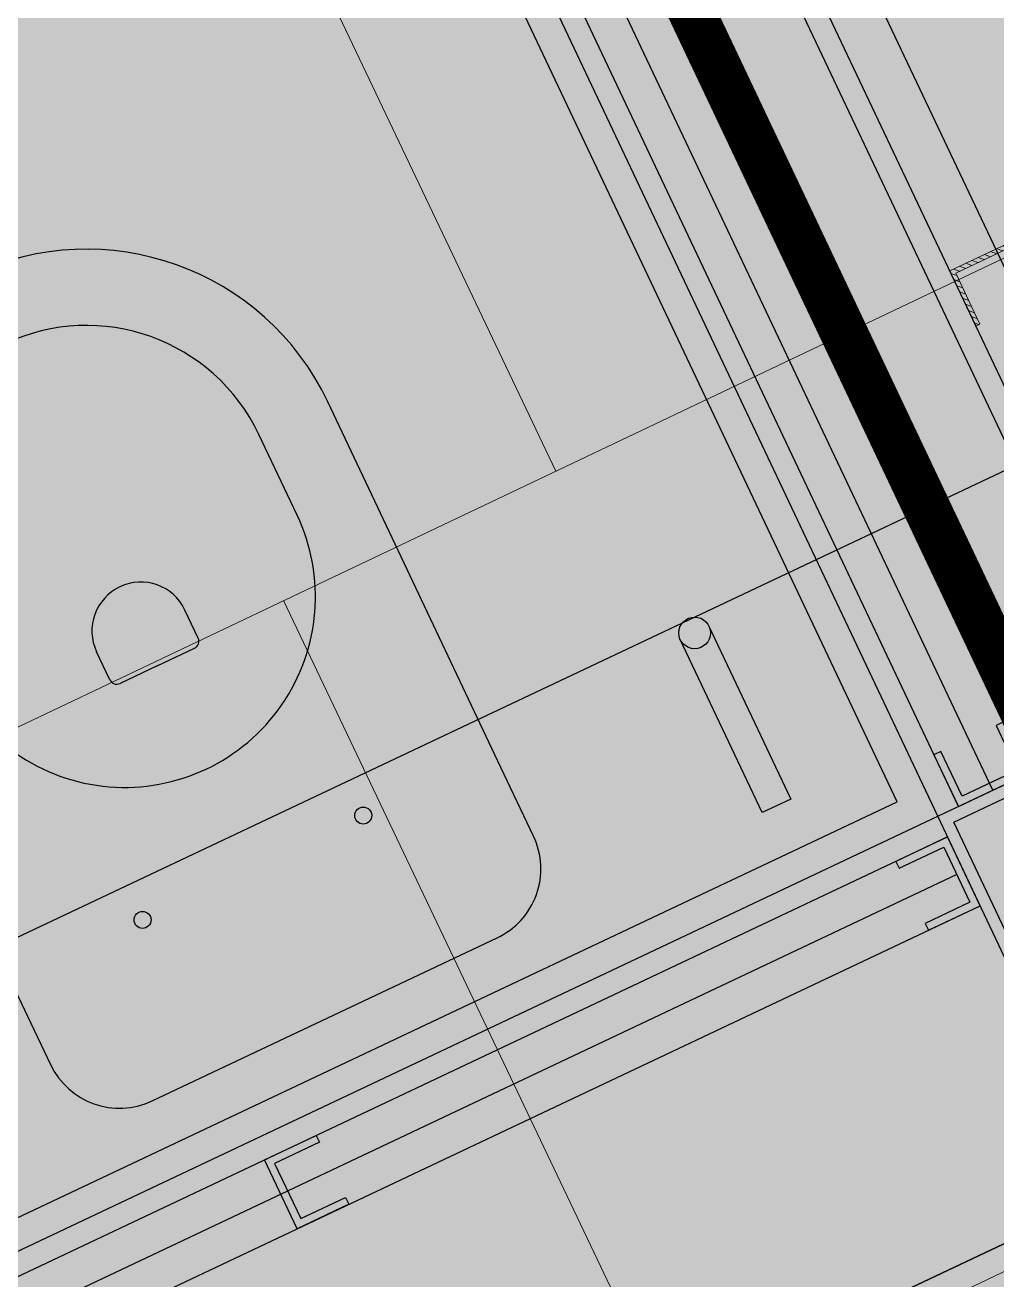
# Model space of a CAD drawing. Header units: metres. Extents: x 678805 to 1359287, y 2747329 to 5497370.
# Drawn here: x 679665.469 to 679666.106, y 2748567.684 to 2748568.507 of the extents above; entities that cross this region are included whole.
import ezdxf

# ---------------------------------------------------------------- set-up
doc = ezdxf.new("R2010")
doc.units = ezdxf.units.M
for name, color, linetype in [('00_XREF_MON_HSC_PAVEMENT', 7, 'Continuous'), ('00_XREF_TWQ_BUILDINGS', 7, 'Continuous'), ('XREF_MON_BUILDINGS$0$00-Modulos DEFINIDOS', 7, 'Continuous'), ('XREF_MON_BUILDINGS$0$00-Modulos ROOFS', 2, 'Continuous'), ('XREF_MON_BUILDINGS$0$02-L-01_Structure', 2, 'Continuous'), ('XREF_MON_BUILDINGS$0$02-L-01_Struture aux', 4, 'Continuous'), ('XREF_MON_BUILDINGS$0$02-L-Insulation', 252, 'Continuous'), ('XREF_MON_BUILDINGS$0$02-L-INT Panel', 5, 'Continuous'), ('XREF_MON_BUILDINGS$0$7.1_Furniture', 7, 'Continuous'), ('XREF_MON_BUILDINGS$0$COTAUX', 7, 'Continuous')]:
    doc.layers.add(name, color=color, linetype=linetype)
doc.layers.add('XREF_MON_BUILDINGS$0$0-WIPEOUTS', color=7, linetype='Continuous', true_color=0xffffff)
doc.layers.add('XREF_MON_BUILDINGS$0$00-AUX STRUCTURE', color=3, linetype='Continuous', plot=False)
doc.layers.add('XREF_MON_BUILDINGS$0$00_AUX', color=3, linetype='Continuous', plot=False)
doc.layers.add('XREF_MON_BUILDINGS$0$02-H-251', color=251, linetype='Continuous', lineweight=0)
doc.layers.add('XREF_MON_BUILDINGS$0$02-L-01_Structure L', color=7, linetype='Continuous', lineweight=5)
for name, color, linetype, lineweight, true_color in [('XREF_MON_BUILDINGS$0$02-KH-01 Water_Toilets', 7, 'Continuous', 30, 0x3877ff), ('XREF_MON_HSC_PAVEMENT$0$02-L-Joints-Paviment_07_Precast Concrete Blocks 60X40', 7, 'Continuous', 5, 0x999999), ('XREF_MON_HSC_PAVEMENT$0$03-TR-Pavement_07_Precast Concrete Blocks 60X40', 7, 'Continuous', 5, 0x999999)]:
    doc.layers.add(name, color=color, linetype=linetype, lineweight=lineweight, true_color=true_color)
doc.layers.get('XREF_MON_BUILDINGS$0$02-KH-01 Water_Toilets').off()
doc.styles.add('XREF_MON_BUILDINGS$0$E100', font='verdana.ttf', dxfattribs={"height": 0.18})
doc.linetypes.add('XREF_MON_BUILDINGS$0$BATTING', pattern='A,0.0001,-0.1,[134,ltypeshp.shx,S=0.1,R=0,X=-0.1,Y=0],-0.2,[134,ltypeshp.shx,S=0.1,R=180,X=0.1,Y=0],-0.1', length=0.4001)
doc.dimstyles.new('XREF_MON_BUILDINGS$0$E100', dxfattribs={"dimscale": 0.03, "dimtxt": 12, "dimasz": 0.5, "dimexe": 0.1, "dimexo": 1, "dimgap": 4, "dimtad": 1, "dimzin": 0, "dimdsep": 46, "dimtxsty": 'XREF_MON_BUILDINGS$0$E100', "dimblk1": 'XREF_MON_BUILDINGS$0$LINCOT200', "dimblk2": 'XREF_MON_BUILDINGS$0$LINCOT200', "dimsah": 1, "dimcen": 0.1, "dimdle": 0.1, "dimse1": 1, "dimse2": 1, "dimclrt": 256, "dimadec": 0, "dimazin": 0, "dimtfac": 0.01538461538461539, "dimtofl": 0, "dimtmove": 0, "dimatfit": 3, "dimldrblk": 'XREF_MON_BUILDINGS$0$LINCOT200', "dimfxl": 1, "dimtolj": 1, "dimtzin": 0, "dimarcsym": 0})

# ---------------------------------------------------------------- blocks, each defined once
blk = doc.blocks.new('XREF_MON_BUILDINGS$0$LINCOT200')
for p, q in [((0, -9.999961704014428), (0, 10.00003829598555)), ((3.694822225952521e-13, 3.829598557558711e-05), (10.00000000000051, 3.829598557558711e-05))]:
    blk.add_line(p, q)
at = {"const_width": 1.875}
blk.add_lwpolyline([(3.535533801624467, -3.535495714255788), (-3.535533950636761, 3.535572157214077)], dxfattribs=at)
at = {"layer": 'XREF_MON_BUILDINGS$0$COTAUX'}
blk.add_line((0, 0), (-1.249999999999915, 0), dxfattribs=at)
blk = doc.blocks.new('*D90')
at = {"layer": 'DEFPOINTS', "color": 0, "transparency": 16777216}
for p in [(119.6986085125246, -56.82058442011478), (120.1565622668715, -56.82058442011478), (119.6986085111276, -61.62058442039418)]:
    blk.add_point(p, dxfattribs=at)
at = {"layer": 'XREF_MON_BUILDINGS$0$00_AUX', "color": 0, "lineweight": -2, "transparency": 16777216}
blk.add_line((120.1565622668715, -61.60558442039406), (120.1565622668715, -56.83558442011466), dxfattribs=at)
at = {"layer": 'XREF_MON_BUILDINGS$0$00_AUX', "color": 0, "lineweight": -2, "transparency": 16777216, "xscale": 0.015, "yscale": 0.015, "zscale": 0.015}
for p, rotation in [((120.1565622668715, -56.82058442011466), 90.00000000000006), ((120.1565622668715, -61.62058442039406), 270.0000000000001)]:
    blk.add_blockref('XREF_MON_BUILDINGS$0$LINCOT200', p, dxfattribs=dict(at, rotation=rotation))
at = {"layer": 'XREF_MON_BUILDINGS$0$00_AUX', "transparency": 16777216, "insert": (119.9424521258373, -59.22058442025437), "char_height": 0.18, "attachment_point": 5, "rotation": 90.00000000000006, "style": 'XREF_MON_BUILDINGS$0$E100'}
blk.add_mtext('\\A1;4.80', dxfattribs=at)
blk = doc.blocks.new('XREF_MON_BUILDINGS$0$PILAR STRUCTURE')
at = {"layer": 'XREF_MON_BUILDINGS$0$02-L-01_Structure', "linetype": 'Continuous'}
h = blk.add_hatch(dxfattribs=at)
h.set_pattern_fill('ANGLE', color=252)
h.set_pattern_definition([(0, (-144.6596111481284, 18.56842418532225), (0, 6.985), [5.08, -1.905]), (90, (-144.6596111481284, 18.56842418532225), (-6.985, 4.277078946022131e-16), [5.08, -1.905])])
h.paths.add_polyline_path([(-0.0800000000000125, -0.08000000000000185), (0.07999999999998408, -0.08000000000000185), (0.07999999999998408, 0.0799999999999983), (-0.0800000000000125, 0.0799999999999983)])
h.paths.add_polyline_path([(-0.07200000000000273, -0.07200000000000273), (0.0719999999999743, -0.07200000000000273), (0.0719999999999743, 0.07199999999999918), (-0.07200000000000273, 0.07199999999999918)], flags=16)
h = blk.add_hatch(color=252, dxfattribs=at)
h.dxf.hatch_style = 1
h.paths.add_polyline_path([(-0.07200000000000273, -0.07200000000000273), (0.0719999999999743, -0.07200000000000273), (0.0719999999999743, 0.07199999999999918), (-0.07200000000000273, 0.07199999999999918)], flags=16)
h.paths.add_polyline_path([(-0.0800000000000125, -0.08000000000000185), (0.07999999999998408, -0.08000000000000185), (0.07999999999998408, 0.0799999999999983), (-0.0800000000000125, 0.0799999999999983)])
for points in [[(-0.0800000000000125, -0.08000000000000185), (0.07999999999998408, -0.08000000000000185), (0.07999999999998408, 0.0799999999999983), (-0.0800000000000125, 0.0799999999999983)], [(-0.07200000000000273, -0.07200000000000273), (0.0719999999999743, -0.07200000000000273), (0.0719999999999743, 0.07199999999999918), (-0.07200000000000273, 0.07199999999999918)]]:
    blk.add_lwpolyline(points, close=True, dxfattribs=at)
blk = doc.blocks.new('XREF_MON_BUILDINGS$0$ULMA_Montante VV')
at = {"layer": 'XREF_MON_BUILDINGS$0$02-H-251', "ltscale": 125}
h = blk.add_hatch(dxfattribs=at)
h.set_pattern_fill('ANSI31', color=256, scale=0.001, angle=450, style=0)
h.set_pattern_definition([(134.9999999999999, (-0.05125000000043656, -0.00250000000005457), (-0.002245064030267289, -0.002245064030267287), [])])
edge = h.paths.add_edge_path()
edge.add_line((-0.05095000000073924, -0.00250000000005457), (0.04844999999841093, -0.00250000000005457))
edge.add_arc((0.04844999999841093, -0.002200000000129876), 0.0003, 270, 360)
edge.add_line((0.04874999999992724, -0.002200000000129876), (0.04874999999992724, -0.0003000000001520675))
edge.add_arc((0.04844999999841093, -0.0003000000001520675), 0.0003, 0, 90)
edge.add_line((0.04844999999841093, 0), (0, 0))
edge.add_line((0, 0), (0, 0.05719999999996617))
edge.add_arc((-0.0003000000015163096, 0.05719999999996617), 0.0003, 0, 90)
edge.add_line((-0.0003000000015163096, 0.05749999999989086), (-0.002200000000811997, 0.05749999999989086))
edge.add_arc((-0.002200000000811997, 0.05719999999996617), 0.0003, 90, 180)
edge.add_line((-0.002500000000509317, 0.05719999999996617), (-0.002500000000509317, 0))
edge.add_line((-0.002500000000509317, 0), (-0.05095000000073924, 0))
edge.add_arc((-0.05095000000073924, -0.0003000000001520675), 0.0003, 90, 180)
edge.add_line((-0.05125000000043656, -0.0003000000001520675), (-0.05125000000043656, -0.002200000000129876))
edge.add_arc((-0.05095000000073924, -0.002200000000129876), 0.0003, 180, 270)
blk = doc.blocks.new('XREF_MON_BUILDINGS$0$ULMA_Escuadra40x80_Seccion')
at = {"layer": 'XREF_MON_BUILDINGS$0$02-H-251', "ltscale": 125}
h = blk.add_hatch(dxfattribs=at)
h.set_pattern_fill('ANSI31', color=256, scale=0.001, angle=360, style=0)
h.set_pattern_definition([(45, (0, 0), (-0.002245064030267288, 0.002245064030267289), [])])
h.paths.add_polyline_path([(0, 0.0799999999994725), (0.002999999989697244, 0.0799999999994725), (0.002999999989697244, 0.002999999999701686), (0.03999999999359716, 0.002999999999701686), (0.03999999999359716, 0), (0, 0)])
at = {"layer": 'XREF_MON_BUILDINGS$0$02-L-01_Structure L', "linetype": 'Continuous'}
blk.add_lwpolyline([(0, 0.0799999999994725), (0.002999999989697244, 0.0799999999994725), (0.002999999989697244, 0.002999999999701686), (0.03999999999359716, 0.002999999999701686), (0.03999999999359716, 0), (0, 0)], close=True, dxfattribs=at)
blk = doc.blocks.new('XREF_MON_BUILDINGS$0$WC')
at = {"linetype": 'Continuous', "ltscale": 0.01}
for p, q in [((-175, 365), (-175, 100)), ((-125, 365), (-125, 306.5630592606626)), ((125, 306.5630592606626), (125, 365)), ((175, 100), (175, 365)), ((-175, 100), (-175, 50)), ((175, 50), (175, 100)), ((-125, 0), (125, 0))]:
    blk.add_line(p, q, dxfattribs=at)
at = {"linetype": 'Continuous'}
for p, q in [((-32.01616220771984, 261.4329310729477), (-32.01616220771984, 281.7513414139407)), ((32.01616220771979, 261.4329310729477), (32.01616220771979, 281.7513414139407)), ((-2.624602891218868e-14, 256.4329310729477), (-27.01616220771984, 256.4329310729477)), ((-2.624602891218868e-14, 256.4329310729477), (27.01616220771979, 256.4329310729477))]:
    blk.add_line(p, q, dxfattribs=at)
for centre in [(-80.00000000000003, 110.0000000000001), (79.99999999999997, 110.0000000000001)]:
    blk.add_circle(centre, 5.575326982024023, dxfattribs=at)
for centre, radius, start, end in [((-1.071565949253934e-14, 365), 175, 0, 180), ((-1.071565949253934e-14, 365), 125, 0, 180), ((-2.131628207280301e-14, 281.7513414139407), 32.01616220771981, 0, 180), ((-1.071565949253934e-14, 306.5630592606626), 125, 180, 0), ((-27.01616220771984, 261.4329310729477), 5, 180, 270), ((27.01616220771979, 261.4329310729477), 5, 270, 0)]:
    blk.add_arc(centre, radius, start, end, dxfattribs=at)
at = {"linetype": 'Continuous', "ltscale": 0.01}
for centre, start, end in [((-125, 50), 180, 270), ((125, 50), 270, 0)]:
    blk.add_arc(centre, 50, start, end, dxfattribs=at)
blk = doc.blocks.new('XREF_MON_BUILDINGS$0$desague')
at = {"linetype": 'Continuous'}
for p, q in [((-0.04090263425324991, 0.02045131712662318), (-0.3371916059736151, 0.1685958029868022)), ((0.04090263425324991, 0.02045131712662318), (0.3371916059736151, 0.1685958029868022)), ((-0.04090263425324991, -0.02045131712662318), (-0.3371916059736151, -0.1685958029868022)), ((0.04090263425324991, -0.02045131712662318), (0.3371916059736151, -0.1685958029868022))]:
    blk.add_line(p, q, dxfattribs=at)
blk.add_circle((0, 0), 0.04573053532453741, dxfattribs=at)
blk = doc.blocks.new('XREF_MON_BUILDINGS$0$A$C56BF4A3E')
at = {"linetype": 'Continuous'}
for p, q in [((5.161956571828743, 0.3942942650331771), (5.287406188503706, 0.3942942650332979)), ((5.161956571828763, 0.3735416743975408), (5.161956571828743, 0.3942942650331771)), ((5.287406188503726, 0.3735416743976616), (5.161956571828763, 0.3735416743975408))]:
    blk.add_line(p, q, dxfattribs=at)
blk.add_circle((5.287406188503716, 0.3839179697154806), 0.01037629531781798, dxfattribs=at)
at = {"layer": 'XREF_MON_BUILDINGS$0$00-AUX STRUCTURE', "linetype": 'Continuous', "const_width": 0.03}
blk.add_lwpolyline([(5.110634532114357, 0.2113524632619566), (9.35863453211795, 0.2113524632619566)], dxfattribs=at)
at = {"layer": 'XREF_MON_BUILDINGS$0$02-L-01_Struture aux', "linetype": 'Continuous'}
for p, q in [((5.045634532113763, 4.531352463270409), (5.045634532113763, 0.2913524632704139)), ((5.110634532114357, 0.2263524632682774), (9.35063453211794, 0.2263524632641776)), ((5.110634532114357, 0.1963524632556286), (9.35063453211794, 0.1963524632515288))]:
    blk.add_line(p, q, dxfattribs=at)
for points in [[(5.045634532126439, 0.7488863059904887), (5.045634532120101, 0.7863524632815668), (5.095634532120112, 0.7863524632815668), (5.095634532120084, 0.7488863059904887), (5.090634532120088, 0.7488863059904887), (5.090634532120117, 0.781352463281543), (5.050634532120949, 0.781352463281543), (5.050634532126434, 0.7488863059828716), (5.045634532126439, 0.7488863059828716)], [(5.045634532126439, 0.3288186205530295), (5.045634532120101, 0.2913524632619513), (5.095634532120112, 0.2913524632619513), (5.095634532120084, 0.3288186205530295), (5.090634532120088, 0.3288186205530295), (5.090634532120117, 0.2963524632619752), (5.050634532120949, 0.2963524632619752), (5.050634532126434, 0.3288186205606465), (5.045634532126439, 0.3288186205606465)], [(5.148100689405435, 0.2763524632556127), (5.110634532114357, 0.2763524632619507), (5.110634532114357, 0.2263524632619394), (5.148100689405435, 0.2263524632619678), (5.148100689405435, 0.2313524632619632), (5.115634532114381, 0.2313524632619348), (5.115634532114381, 0.2713524632611026), (5.148100689413052, 0.2713524632556172), (5.148100689413052, 0.2763524632556127)]]:
    blk.add_lwpolyline(points, dxfattribs=at)
at = {"layer": 'XREF_MON_BUILDINGS$0$02-L-Insulation', "linetype": 'XREF_MON_BUILDINGS$0$BATTING', "ltscale": 0.04}
for p, q in [((5.070634532120533, 0.2963524632619752), (5.070634532120533, 4.53635246326197)), ((5.110634532114357, 0.2513524632609325), (9.345634532117916, 0.2513524632568327))]:
    blk.add_line(p, q, dxfattribs=at)
at = {"layer": 'XREF_MON_BUILDINGS$0$02-L-Insulation', "linetype": 'XREF_MON_BUILDINGS$0$BATTING', "ltscale": 0.08}
blk.add_line((5.110634532114307, 0.09798582951128054), (9.544001165870586, 0.09798582950495671), dxfattribs=at)
at = {"layer": 'XREF_MON_BUILDINGS$0$02-L-INT Panel', "linetype": 'Continuous'}
for p, q in [((5.095634532116218, 4.531352463261953), (5.095634532116218, 0.2913524632619513)), ((5.110634532114357, 4.531352463261953), (5.110634532114357, 0.2913524632619513)), ((5.130634532114353, 4.511352463261936), (5.130634532114353, 0.3113524632619331)), ((5.130634532114353, 0.3113524632619331), (9.330634532121064, 0.3113524632578688)), ((5.110634532114357, 0.2913524632619513), (9.350634532121067, 0.2913524632578515)), ((5.110634532114357, 0.2763524632638124), (9.35063453211794, 0.2763524632597125)), ((5.110634532114357, 0.1463524632619553), (9.35063453211794, 0.1463524632578554)), ((5.110634532114357, 0.1313524632638661), (9.35063453211794, 0.1313524632578194))]:
    blk.add_line(p, q, dxfattribs=at)
at = {"linetype": 'Continuous', "xscale": 0.7500000000000021, "yscale": 0.7500000000000021, "zscale": 0.7500000000000021, "rotation": 269.9999999999814}
blk.add_blockref('XREF_MON_BUILDINGS$0$desague', (6.062304880128954, 0.7115031378737128), dxfattribs=at)
at = {"layer": 'XREF_MON_BUILDINGS$0$02-L-01_Structure', "linetype": 'Continuous', "xscale": -1, "rotation": 180}
blk.add_blockref('XREF_MON_BUILDINGS$0$PILAR STRUCTURE', (5.030634532114373, 0.211352463261953), dxfattribs=at)
at = {"layer": 'XREF_MON_BUILDINGS$0$02-L-01_Struture aux', "rotation": 180}
blk.add_blockref('XREF_MON_BUILDINGS$0$ULMA_Escuadra40x80_Seccion', (5.430449446077102, 0.1313524632609813), dxfattribs=at)
at = {"layer": 'XREF_MON_BUILDINGS$0$02-L-01_Struture aux'}
blk.add_blockref('XREF_MON_BUILDINGS$0$ULMA_Montante VV', (5.432949446077895, 0.03128137493192185), dxfattribs=at)
at = {"layer": 'XREF_MON_BUILDINGS$0$7.1_Furniture', "linetype": 'Continuous', "ltscale": 0.01, "xscale": 0.001000000000000003, "yscale": 0.001000000000000003, "zscale": 0.001000000000000003, "rotation": 269.999999999944}
blk.add_blockref('XREF_MON_BUILDINGS$0$WC', (5.161956571828451, 0.7113524632635624), dxfattribs=at)
blk = doc.blocks.new('XREF_MON_HSC_PAVEMENT')
at = {"layer": 'XREF_MON_HSC_PAVEMENT$0$02-L-Joints-Paviment_07_Precast Concrete Blocks 60X40'}
for points in [[(679665.8169125004, 2748568.214157995), (679665.5590977558, 2748568.755943522)], [(679666.2575636996, 2748567.759396172), (679665.9997484109, 2748568.30118144)], [(679665.8963735207, 2748567.587519313), (679665.638558232, 2748568.129304581)]]:
    blk.add_lwpolyline(points, dxfattribs=at)
at = {"layer": 'XREF_MON_HSC_PAVEMENT$0$03-TR-Pavement_07_Precast Concrete Blocks 60X40'}
for p, q in [((679652.2774580407, 2748561.771258107), (679671.0333035087, 2748570.69646132)), ((679652.535277764, 2748561.229474948), (679671.352507369, 2748570.18388857))]:
    blk.add_line(p, q, dxfattribs=at)
blk = doc.blocks.new('XREF_MON_BUILDINGS$0$modulo kiosco')
at = {"layer": 'XREF_MON_BUILDINGS$0$0-WIPEOUTS', "true_color": 0xfcfcfc}
h = blk.add_hatch(color=7, dxfattribs=at)
h.dxf.hatch_style = 1
h.paths.add_polyline_path([(119.6986085139215, -61.62058441969566), (119.6986085125245, -56.82058442011476), (124.4986085132696, -56.82058442058042), (124.4986085123383, -61.62058442132547)])
at = {"layer": 'XREF_MON_BUILDINGS$0$00-Modulos ROOFS', "lineweight": 0}
blk.add_lwpolyline([(119.6986085139215, -61.62058441969566), (119.6986085125245, -56.82058442011476), (124.4986085132696, -56.82058442058042), (124.4986085123383, -61.62058442132547)], close=True, dxfattribs=at)
at = {"layer": 'XREF_MON_BUILDINGS$0$00-Modulos ROOFS'}
blk.add_lwpolyline([(124.4986085137352, -57.12058442062698), (124.4986085132696, -56.82058442058042), (124.1986085125245, -56.82058442151174), (119.9986085128039, -56.82058442034759), (119.6986085125245, -56.82058442011476), (119.6986085125245, -57.12058442085981), (119.6986085134558, -61.32058442058042), (119.6986085139215, -61.62058441969566), (119.9986085128039, -61.62058442062698), (124.1986085125245, -61.62058442109264), (124.4986085123383, -61.62058442132547), (124.4986085128039, -61.32058442081325)], close=True, dxfattribs=at)
at = {"layer": 'XREF_MON_BUILDINGS$0$00_AUX', "color": 253}
dim = blk.add_linear_dim(base=(120.1565622668715, -56.82058442011478), p1=(119.6986085111275, -61.62058442039415), p2=(119.6986085125245, -56.82058442011476), angle=90, dimstyle='XREF_MON_BUILDINGS$0$E100', dxfattribs=at)
dim.commit()
dim.dimension.update_dxf_attribs({"geometry": '*D90', "text_midpoint": (119.9424521258372, -59.2205844202545)})
blk = doc.blocks.new('XREF_MON_BUILDINGS')
at = {"layer": 'XREF_MON_BUILDINGS$0$02-KH-01 Water_Toilets', "linetype": 'Continuous'}
for p, rotation in [((679661.9111184992, 2748433.30569171), 115.3161611592081), ((679529.5898995441, 2748565.984877727), 25.31616115920808)]:
    blk.add_blockref('XREF_MON_BUILDINGS$0$modulo kiosco', p, dxfattribs=dict(at, rotation=rotation))
at = {"layer": 'XREF_MON_BUILDINGS$0$00-Modulos DEFINIDOS', "rotation": 115.3161611891357}
blk.add_blockref('XREF_MON_BUILDINGS$0$A$C56BF4A3E', (679668.5158053937, 2748563.492723278), dxfattribs=at)

msp = doc.modelspace()

# ---------------------------------------------------------------- block references
at = {"layer": '00_XREF_MON_HSC_PAVEMENT'}
msp.add_blockref('XREF_MON_HSC_PAVEMENT', (0, 0), dxfattribs=at)

# ---------------------------------------------------------------- next in the draw order: block references
at = {"layer": '00_XREF_TWQ_BUILDINGS'}
msp.add_blockref('XREF_MON_BUILDINGS', (0, 0), dxfattribs=at)

# ---------------------------------------------------------------- next in the draw order: block references
msp.add_blockref('XREF_MON_BUILDINGS', (0, 0))

doc.saveas('drawing.dxf')
